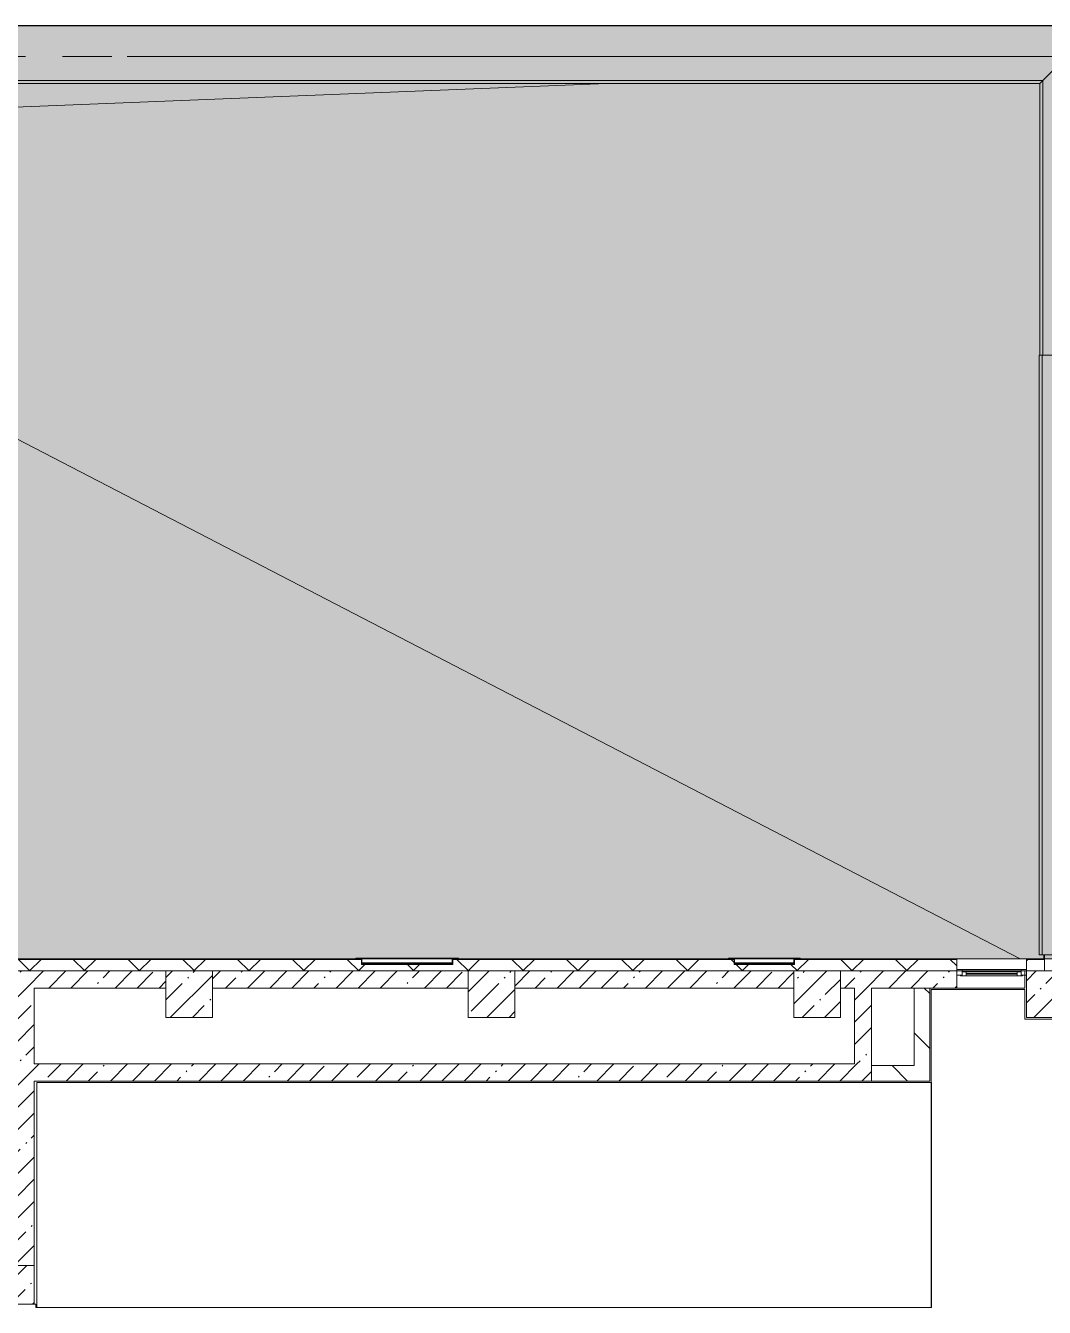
# Model space of a CAD drawing. Header units: millimetres. Extents: x 35355 to 234366, y -8553 to 29000.
# Drawn here: x 127456 to 140596, y 10859 to 27400 of the extents above; entities that cross this region are included whole.
import ezdxf

# ---------------------------------------------------------------- set-up
doc = ezdxf.new("R2010")
doc.units = ezdxf.units.MM
doc.linetypes.add('Осевая', pattern=[3175, 635, -476.25, 1587.5, -476.25])
for name, color, linetype, lineweight in [('A-DETL-1', 7, 'Continuous', 5), ('A-GENM', 7, 'Continuous', 5), ('A-GLAZ-2', 7, 'Continuous', 5), ('A-WALL', 7, 'Continuous', 9), ('A-WALL-2', 7, 'Continuous', 5), ('I-WALL-3', 7, 'Continuous', 5), ('S-COLS-1', 7, 'Continuous', 5), ('Оси', 7, 'Continuous', 9), ('Оси-2', 7, 'Осевая', 9)]:
    doc.layers.add(name, color=color, linetype=linetype, lineweight=lineweight)
doc.layers.add('A-DETL-GENF-2', color=7, linetype='Continuous', lineweight=9, true_color=0xc0c0c0, transparency=0.4)
for name, color, linetype, lineweight, true_color in [('A-FLOR-1', 7, 'Continuous', 5, 0xb7b7b7), ('A-FLOR-2', 7, 'Continuous', 5, 0xaaaaaa), ('A-GENM-1', 7, 'Continuous', 5, 0x737373), ('A-WALL-3', 7, 'Continuous', 5, 0x737373), ('A-WALL-4', 7, 'Continuous', 9, 0x737373), ('I-WALL-2', 7, 'Continuous', 5, 0x737373)]:
    doc.layers.add(name, color=color, linetype=linetype, lineweight=lineweight, true_color=true_color)
pattern_1 = [(45, (107356.5, 0), (-285.123, 285.123), []), (45, (107641.6, 0), (-285.123, 285.123), [504.031, -100.806, 16.764, -84.042])]
pattern_2 = [(135, (107356.5, 0), (-353.5534, -353.5534), [])]

# ---------------------------------------------------------------- blocks, each defined once
blk = doc.blocks.new('BSC_Колонна _Прямоугольная - 600х600-V69-3_6_2_птичка')
at = {"layer": 'S-COLS-1'}
h = blk.add_hatch(dxfattribs=at)
h.set_pattern_fill('FP_93', color=256, style=0, pattern_type=2)
h.set_pattern_definition([(45, (-26110, -14900), (-285.123, 285.123), []), (45, (-25824.88, -14900), (-285.123, 285.123), [504.031, -100.806, 16.764, -84.042])])
h.paths.add_polyline_path([(300, -300), (300, 300), (-300, 300), (-300, -300)])
for p, q in [((300, 300), (-300, 300)), ((-300, 300), (-300, -300)), ((300, -300), (300, 300)), ((-300, -300), (300, -300))]:
    blk.add_line(p, q, dxfattribs=at)
blk = doc.blocks.new('парапет1 - парапет-18629556-3_6_2_птичка')
at = {"layer": 'A-GENM'}
blk.add_line((-2411, 27400), (33928, 27400), dxfattribs=at)
at = {"layer": 'A-GENM-1'}
for p, q in [((33926, 27398), (33219, 26691)), ((33219, 26691), (-1702, 26691)), ((-1665, 26654), (33182, 26654)), ((33182, 26654), (33182, 23147)), ((33219, 26691), (33183, 26655)), ((33219, 23147), (33219, 26691))]:
    blk.add_line(p, q, dxfattribs=at)
blk.add_open_spline([(33183, 26655), (33182, 26654), (33182, 26654), (33182, 26654), (33182, 26654)], degree=3, dxfattribs=at)
blk = doc.blocks.new('BSC_Колонна _Прямоугольная - 600х600-V94-3_6_2_птичка')
at = {"layer": 'S-COLS-1'}
h = blk.add_hatch(dxfattribs=at)
h.set_pattern_fill('FP_119', color=256, style=0, pattern_type=2)
h.set_pattern_definition([(45, (-33310, -14900), (-285.123, 285.123), []), (45, (-33024.88, -14900), (-285.123, 285.123), [504.031, -100.806, 16.764, -84.042])])
h.paths.add_polyline_path([(-300, -300), (300, -300), (300, 300), (-300, 300), (-300, -207)])
for p, q in [((300, 300), (-300, 300)), ((-300, 300), (-300, -300)), ((300, -300), (300, 300)), ((-300, -300), (300, -300))]:
    blk.add_line(p, q, dxfattribs=at)
blk = doc.blocks.new('BSC_Колонна _Прямоугольная - 500х500-V105-3_6_2_птичка')
at = {"layer": 'S-COLS-1'}
h = blk.add_hatch(dxfattribs=at)
h.set_pattern_fill('FP_130', color=256, style=0, pattern_type=2)
h.set_pattern_definition([(45, (-19960, -11150), (-285.123, 285.123), []), (45, (-19674.88, -11150), (-285.123, 285.123), [504.031, -100.806, 16.764, -84.042])])
h.paths.add_polyline_path([(250, -250), (250, 250), (-250, 250), (-250, -250)])
for p, q in [((250, 250), (-250, 250)), ((-250, 250), (-250, -250)), ((250, -250), (250, 250)), ((-250, -250), (250, -250))]:
    blk.add_line(p, q, dxfattribs=at)
blk = doc.blocks.new('BSC_Колонна _Прямоугольная - 600х600-V106-3_6_2_птичка')
at = {"layer": 'S-COLS-1'}
h = blk.add_hatch(dxfattribs=at)
h.set_pattern_fill('FP_131', color=256, style=0, pattern_type=2)
h.set_pattern_definition([(45, (-30310, -14900), (-285.123, 285.123), []), (45, (-30024.88, -14900), (-285.123, 285.123), [504.031, -100.806, 16.764, -84.042])])
h.paths.add_polyline_path([(300, -300), (300, 300), (-300, 300), (-300, -300)])
for p, q in [((300, 300), (-300, 300)), ((-300, 300), (-300, -300)), ((300, -300), (300, 300)), ((-300, -300), (300, -300))]:
    blk.add_line(p, q, dxfattribs=at)
blk = doc.blocks.new('парапет6 - парапет-21094616-3_6_2_птичка')
at = {"layer": 'A-GENM-1'}
for p, q in [((33173, 23147), (33173, 15407)), ((33173, 23147), (33174, 23147)), ((33174, 23147), (33211, 23147)), ((33211, 23147), (33920, 23147)), ((33211, 23147), (33211, 15407)), ((33920, 15407), (33920, 23147)), ((33174, 15407), (33173, 15407)), ((33211, 15407), (33174, 15407)), ((33920, 15407), (33211, 15407))]:
    blk.add_line(p, q, dxfattribs=at)
blk = doc.blocks.new('BSC_Колонна _Прямоугольная - 600х600-V168-3_6_2_птичка')
at = {"layer": 'S-COLS-1'}
h = blk.add_hatch(dxfattribs=at)
h.set_pattern_fill('FP_152', color=256, style=0, pattern_type=2)
h.set_pattern_definition([(45, (-22210, -14900), (-285.123, 285.123), []), (45, (-21924.88, -14900), (-285.123, 285.123), [504.031, -100.806, 16.764, -84.042])])
h.paths.add_polyline_path([(300, -300), (300, 300), (-300, 300), (-300, -300)])
for p, q in [((300, 300), (-300, 300)), ((-300, 300), (-300, -300)), ((300, -300), (300, 300)), ((-300, -300), (300, -300))]:
    blk.add_line(p, q, dxfattribs=at)
blk = doc.blocks.new('120_Окно_СКБ_1Ст - 120_Окно_СКБ_1Ст_900х2500_h_-20705657-3_6_2_птичка')
at = {"layer": 'A-GLAZ-2'}
for p, q in [((-450, -127), (-450, -57)), ((-450, -57), (-380, -57)), ((450, -57), (-450, -57)), ((-380, -127), (-450, -127)), ((-450, -127), (-400, -127)), ((-380, -127), (-400, -127)), ((-400, -127), (-400, -137)), ((-400, -137), (400, -137)), ((400, -137), (-400, -137)), ((-380, -57), (-380, -127)), ((380, -87), (-380, -87)), ((-380, -87), (-380, -127)), ((-330, -137), (-330, -87)), ((-330, -107), (330, -107)), ((330, -117), (-330, -117)), ((330, -137), (330, -87)), ((380, -127), (380, -57)), ((380, -57), (450, -57)), ((380, -127), (380, -87)), ((450, -127), (380, -127)), ((400, -127), (380, -127)), ((400, -127), (450, -127)), ((400, -137), (400, -127)), ((450, -57), (450, -127))]:
    blk.add_line(p, q, dxfattribs=at)
blk = doc.blocks.new('Уголок вложенный - Уголок вложенный-23831105-3_6_2_птичка')
at = {"layer": 'A-GENM'}
for p, q in [((29237, 15288), (29237, 15349)), ((29244, 15285), (29240, 15285)), ((29244, 15358), (29244, 15285))]:
    blk.add_line(p, q, dxfattribs=at)
at = {"layer": 'A-GENM', "flags": 128}
for points in [[(29237, 15349), (29237, 15351), (29236, 15353), (29235, 15355), (29234, 15356), (29232, 15357), (29230, 15358), (29228, 15358)], [(29240, 15285), (29239, 15285), (29239, 15285), (29238, 15286), (29238, 15286), (29237, 15287), (29237, 15287), (29237, 15288)]]:
    blk.add_lwpolyline(points, dxfattribs=at)
at = {"layer": 'A-GENM-1'}
for p, q in [((29164, 15365), (29244, 15365)), ((29164, 15361), (29164, 15365)), ((29228, 15358), (29167, 15358)), ((29244, 15365), (29244, 15358))]:
    blk.add_line(p, q, dxfattribs=at)
at = {"layer": 'A-GENM-1', "flags": 128}
blk.add_lwpolyline([(29167, 15358), (29166, 15358), (29166, 15358), (29165, 15359), (29165, 15359), (29164, 15360), (29164, 15360), (29164, 15361)], dxfattribs=at)
blk = doc.blocks.new('Уголок вложенный - Уголок вложенный-V181-3_6_2_птичка')
at = {"layer": 'A-GENM'}
for p, q in [((30010, 15285), (30010, 15358)), ((30014, 15285), (30010, 15285)), ((30017, 15349), (30017, 15288))]:
    blk.add_line(p, q, dxfattribs=at)
at = {"layer": 'A-GENM', "flags": 128}
for points in [[(30017, 15288), (30017, 15287), (30017, 15287), (30016, 15286), (30016, 15286), (30015, 15285), (30015, 15285), (30014, 15285)], [(30026, 15358), (30024, 15358), (30022, 15357), (30020, 15356), (30019, 15355), (30018, 15353), (30017, 15351), (30017, 15349)]]:
    blk.add_lwpolyline(points, dxfattribs=at)
at = {"layer": 'A-GENM-1'}
for p, q in [((30010, 15365), (30090, 15365)), ((30010, 15358), (30010, 15365)), ((30087, 15358), (30026, 15358)), ((30090, 15365), (30090, 15361))]:
    blk.add_line(p, q, dxfattribs=at)
at = {"layer": 'A-GENM-1', "flags": 128}
blk.add_lwpolyline([(30090, 15361), (30090, 15360), (30090, 15360), (30089, 15359), (30089, 15359), (30088, 15358), (30088, 15358), (30087, 15358)], dxfattribs=at)
blk = doc.blocks.new('Уголок вложенный - Уголок вложенный-V182-3_6_2_птичка')
at = {"layer": 'A-GENM'}
blk.add_line((30010, 15285), (29244, 15285), dxfattribs=at)
at = {"layer": 'A-GENM', "flags": 128}
for points in [[(29237, 15349), (29237, 15351), (29236, 15353), (29235, 15355), (29234, 15356), (29232, 15357), (29230, 15358), (29228, 15358)], [(30026, 15358), (30024, 15358), (30022, 15357), (30020, 15356), (30019, 15355), (30018, 15353), (30017, 15351), (30017, 15349)]]:
    blk.add_lwpolyline(points, dxfattribs=at)
at = {"layer": 'A-GENM-1'}
blk.add_line((29244, 15365), (30010, 15365), dxfattribs=at)
blk = doc.blocks.new('Полоса с поворотом - Полоса с поворотом-23831239-3_6_2_птичка')
at = {"layer": 'A-GENM'}
for p, q in [((25603, 15306), (24437, 15306)), ((24437, 15298), (25603, 15298))]:
    blk.add_line(p, q, dxfattribs=at)
at = {"layer": 'A-GENM-1'}
blk.add_line((24437, 15363), (25603, 15363), dxfattribs=at)
blk = doc.blocks.new('Уголок вложенный - Уголок вложенный-23831240-3_6_2_птичка')
at = {"layer": 'A-GENM'}
blk.add_line((25603, 15285), (24437, 15285), dxfattribs=at)
at = {"layer": 'A-GENM', "flags": 128}
for points in [[(24430, 15349), (24430, 15351), (24429, 15353), (24428, 15355), (24427, 15356), (24425, 15357), (24423, 15358), (24421, 15358)], [(25619, 15358), (25617, 15358), (25615, 15357), (25614, 15356), (25612, 15355), (25611, 15353), (25610, 15351), (25610, 15349)]]:
    blk.add_lwpolyline(points, dxfattribs=at)
at = {"layer": 'A-GENM-1'}
blk.add_line((24437, 15365), (25603, 15365), dxfattribs=at)
blk = doc.blocks.new('Полоса с поворотом - Полоса с поворотом-23831104-3_6_2_птичка')
at = {"layer": 'A-GENM'}
for p, q in [((19783, 15306), (19017, 15306)), ((19017, 15298), (19783, 15298))]:
    blk.add_line(p, q, dxfattribs=at)
at = {"layer": 'A-GENM-1'}
blk.add_line((19017, 15363), (19783, 15363), dxfattribs=at)

msp = doc.modelspace()

# ---------------------------------------------------------------- hatches: boundary and pattern name
at = {"layer": 'A-DETL-GENF-2'}
msp.add_hatch(color=256, dxfattribs=at).paths.add_polyline_path([(104947.4, 14774.9), (107088.5, 14774.9), (107088.5, 15358), (146116.5, 15358), (146116.5, 23888.3), (141284.6, 23888.3), (141284.6, 27398.1), (104947.4, 27398.1), (104947.4, 15271.3)])
at = {"layer": 'A-WALL-2'}
h = msp.add_hatch(dxfattribs=at)
h.set_pattern_fill('FP_99', color=256, style=0, pattern_type=2)
h.set_pattern_definition([(45, (107356.5, 0), (-353.5534, 353.5534), []), (135, (107356.5, 0), (-353.5534, -353.5534), [])])
h.paths.add_polyline_path([(136257.6, 15200), (139466.5, 15200), (139466.5, 15350), (137373.5, 15349), (137373.5, 15288), (137366.5, 15285), (136593.5, 15288), (136593.5, 15350), (132966.7, 15349), (132966.7, 15288), (132959.7, 15285), (131786.7, 15288), (131786.7, 15350), (127146.5, 15349), (127146.5, 15288), (127139.5, 15285), (126366.5, 15288), (126366.5, 15350), (122139.5, 15349), (122139.5, 15288), (122132.5, 15285), (121959.5, 15288), (121959.3, 15350), (120216.5, 15350), (120216.5, 15200), (134393.3, 15200)])
h.paths.add_polyline_path([(145666.6, 15200), (145666.6, 15350), (145166.5, 15350), (145166.5, 15200), (145579.5, 15200)])
h.paths.add_polyline_path([(142016.5, 15200), (142766.5, 15200), (142766.5, 15350), (142016.5, 15350)])
h.paths.add_polyline_path([(140966.5, 15200), (141116.5, 15200), (141116.5, 15350), (140966.5, 15350), (140966.5, 15271.3)])
h.paths.add_polyline_path([(116516.5, 15200), (117116.5, 15200), (117116.5, 15350), (116516.5, 15350)])
h.paths.add_polyline_path([(113516.5, 15200), (114116.5, 15200), (114116.5, 15350), (107396.5, 15350), (107396.5, 15293), (107246.5, 15293), (107246.5, 15200), (112020.9, 15200)])
h.paths.add_polyline_path([(115616.5, 15200), (115616.5, 15350), (115016.5, 15350), (115016.5, 15200)])
h.paths.add_polyline_path([(140596.5, 15200), (140591.5, 15350), (140366.5, 15350), (140366.5, 15200)])
at = {"layer": 'I-WALL-3'}
h = msp.add_hatch(dxfattribs=at)
h.set_pattern_fill('FP_95', color=256, style=0, pattern_type=2)
h.set_pattern_definition(pattern_1)
h.paths.add_polyline_path([(139466.5, 14980), (139466.5, 15200), (137966.5, 15200), (137966.5, 14980), (139117.7, 14980)])
h.paths.add_polyline_path([(122166.5, 14980), (125466.7, 14980), (125466.7, 15200), (121666.5, 15200), (121666.5, 14980)])
h.paths.add_polyline_path([(137366.5, 14980), (137366.5, 15200), (133766.5, 15200), (133766.5, 14980), (137189.8, 14980)])
h.paths.add_polyline_path([(133166.5, 14980), (133166.5, 15200), (129866.5, 15200), (129866.5, 14980), (132528.9, 14980)])
h.paths.add_polyline_path([(126066.7, 14980), (129266.5, 14980), (129266.5, 15200), (126066.7, 15200)])
h = msp.add_hatch(dxfattribs=at)
h.set_pattern_fill('FP_95', color=256, style=0, pattern_type=2)
h.set_pattern_definition(pattern_1)
h.paths.add_polyline_path([(127566.5, 11400), (127566.5, 14980), (127346.5, 14980), (127346.5, 11400)])
h = msp.add_hatch(dxfattribs=at)
h.set_pattern_fill('FP_95', color=256, style=0, pattern_type=2)
h.set_pattern_definition(pattern_1)
h.paths.add_polyline_path([(138366.5, 14000), (138366.5, 14980), (138146.5, 14980), (138146.5, 14000)])
h = msp.add_hatch(dxfattribs=at)
h.set_pattern_fill('FP_98', color=256, style=0, pattern_type=2)
h.set_pattern_definition(pattern_2)
h.paths.add_polyline_path([(139117.7, 13980), (139117.7, 14980), (138917.7, 14980), (138917.7, 13980)])
h = msp.add_hatch(dxfattribs=at)
h.set_pattern_fill('FP_95', color=256, style=0, pattern_type=2)
h.set_pattern_definition(pattern_1)
h.paths.add_polyline_path([(138366.5, 13780), (138366.5, 14000), (127566.5, 14000), (127566.5, 13780), (138122, 13780)])
h = msp.add_hatch(dxfattribs=at)
h.set_pattern_fill('FP_98', color=256, style=0, pattern_type=2)
h.set_pattern_definition(pattern_2)
h.paths.add_polyline_path([(138366.5, 13780), (139117.7, 13780), (139117.7, 13980), (138366.5, 13980)])

# ---------------------------------------------------------------- linework, layer by layer
at = {"layer": 'A-DETL-1'}
for p, q in [((141284.6, 27398.1), (104947.4, 27398.1)), ((107088.5, 15358), (145666.6, 15358))]:
    msp.add_line(p, q, dxfattribs=at)
at = {"layer": 'A-FLOR-1'}
for p, q in [((134952.9, 26653.6), (121916.5, 26130)), ((140284.7, 15358), (121916.5, 24880))]:
    msp.add_line(p, q, dxfattribs=at)
at = {"layer": 'A-FLOR-2'}
for p, q in [((140346.5, 14960), (139137.7, 14960)), ((139137.7, 14960), (139137.7, 10859)), ((140346.5, 14580), (140346.5, 14960)), ((140986.5, 14580), (140346.5, 14580)), ((139138.7, 13759), (127598.7, 13759)), ((127598.7, 13759), (127598.7, 10859)), ((139138.7, 10859), (139138.7, 13759)), ((127587.5, 10900), (127566.5, 10900)), ((127587.5, 10859), (127587.5, 10900)), ((127587.5, 10859), (139138.7, 10859))]:
    msp.add_line(p, q, dxfattribs=at)
at = {"layer": 'A-WALL'}
for p, q in [((140596.5, 15407.3), (140596.5, 15200)), ((131788.5, 15353), (127144.7, 15353)), ((131787.2, 15350), (127146.1, 15350)), ((136595.2, 15353), (132965, 15353)), ((136593.9, 15350), (132966.3, 15350)), ((139466.5, 15353), (137371.7, 15353)), ((139466.5, 15350), (137373.1, 15350)), ((140589.5, 15353), (140366.5, 15353)), ((140596.5, 15350), (140366.5, 15350)), ((140589.5, 15358), (140589.5, 15350)), ((129266.5, 15200), (126066.7, 15200)), ((133166.5, 15200), (129866.5, 15200)), ((137366.5, 15200), (133766.5, 15200)), ((139466.5, 15200), (137966.5, 15200)), ((139117.7, 14980), (138917.7, 14980))]:
    msp.add_line(p, q, dxfattribs=at)
at = {"layer": 'A-WALL-2'}
for p, q in [((139466.5, 15200), (139466.5, 15358)), ((140366.5, 15358), (140366.5, 15200)), ((121666.5, 15200), (129266.5, 15200)), ((129866.5, 15200), (133166.5, 15200)), ((133766.5, 15200), (137366.5, 15200)), ((137966.5, 15200), (140366.5, 15200))]:
    msp.add_line(p, q, dxfattribs=at)
at = {"layer": 'A-WALL-3'}
for p, q in [((131716.7, 15358), (127216.5, 15358)), ((131790.7, 15358), (131777.7, 15358)), ((132975.7, 15358), (132962.8, 15358)), ((136523.5, 15358), (133036.7, 15358)), ((136597.4, 15358), (136584.5, 15358)), ((137382.5, 15358), (137369.6, 15358)), ((140589.5, 15358), (137443.5, 15358))]:
    msp.add_line(p, q, dxfattribs=at)
at = {"layer": 'A-WALL-4'}
msp.add_line((140591.5, 15350), (140591.5, 15407.3), dxfattribs=at)
at = {"layer": 'I-WALL-2'}
msp.add_line((140589.5, 15407.3), (140589.5, 15358), dxfattribs=at)
at = {"layer": 'I-WALL-3'}
for p, q in [((139466.5, 14980), (139466.5, 15200)), ((140346.5, 14980), (140346.5, 15200)), ((127566.5, 14000), (127566.5, 14980)), ((127566.5, 14980), (129266.5, 14980)), ((129866.5, 14980), (133166.5, 14980)), ((133766.5, 14980), (137366.5, 14980)), ((137966.5, 14980), (138146.5, 14980)), ((138146.5, 14980), (138146.5, 14000)), ((138366.5, 14980), (138917.7, 14980)), ((138366.5, 13780), (138366.5, 14980)), ((138917.7, 14980), (138917.7, 13980)), ((139117.7, 13780), (139117.7, 14980)), ((140346.5, 14980), (139117.7, 14980)), ((138146.5, 14000), (127566.5, 14000)), ((138917.7, 13980), (138366.5, 13980)), ((127566.5, 11400), (127566.5, 13780)), ((127566.5, 13780), (139117.7, 13780))]:
    msp.add_line(p, q, dxfattribs=at)
at = {"layer": 'Оси'}
msp.add_line((128766.5, 27000), (141266.5, 27000), dxfattribs=at)
at = {"layer": 'Оси-2'}
msp.add_line((115232.2, 27000), (128766.5, 27000), dxfattribs=at)

# ---------------------------------------------------------------- block references
at = {"layer": 'A-GENM'}
for name, p in [('парапет1 - парапет-18629556-3_6_2_птичка', (107356.5, 0)), ('Уголок вложенный - Уголок вложенный-23831105-3_6_2_птичка', (102549.7, 0)), ('Уголок вложенный - Уголок вложенный-23831240-3_6_2_птичка', (107356.5, 0)), ('Уголок вложенный - Уголок вложенный-V181-3_6_2_птичка', (102949.7, 0)), ('Уголок вложенный - Уголок вложенный-23831105-3_6_2_птичка', (107356.5, 0)), ('Уголок вложенный - Уголок вложенный-V182-3_6_2_птичка', (107356.5, 0)), ('Уголок вложенный - Уголок вложенный-V181-3_6_2_птичка', (107356.5, 0))]:
    msp.add_blockref(name, p, dxfattribs=at)
at = {"layer": 'A-GENM-1'}
for name, p in [('парапет6 - парапет-21094616-3_6_2_птичка', (107356.5, 0)), ('Полоса с поворотом - Полоса с поворотом-23831239-3_6_2_птичка', (107356.5, 0)), ('Полоса с поворотом - Полоса с поворотом-23831104-3_6_2_птичка', (117583.5, 0))]:
    msp.add_blockref(name, p, dxfattribs=at)
at = {"layer": 'A-GLAZ-2'}
msp.add_blockref('120_Окно_СКБ_1Ст - 120_Окно_СКБ_1Ст_900х2500_h_-20705657-3_6_2_птичка', (139916.5, 15275), dxfattribs=at)
at = {"layer": 'S-COLS-1'}
for name, p in [('BSC_Колонна _Прямоугольная - 600х600-V168-3_6_2_птичка', (129566.5, 14900)), ('BSC_Колонна _Прямоугольная - 600х600-V69-3_6_2_птичка', (133466.5, 14900)), ('BSC_Колонна _Прямоугольная - 600х600-V106-3_6_2_птичка', (137666.5, 14900)), ('BSC_Колонна _Прямоугольная - 600х600-V94-3_6_2_птичка', (140666.5, 14900)), ('BSC_Колонна _Прямоугольная - 500х500-V105-3_6_2_птичка', (127316.5, 11150))]:
    msp.add_blockref(name, p, dxfattribs=at)

doc.saveas('drawing.dxf')
